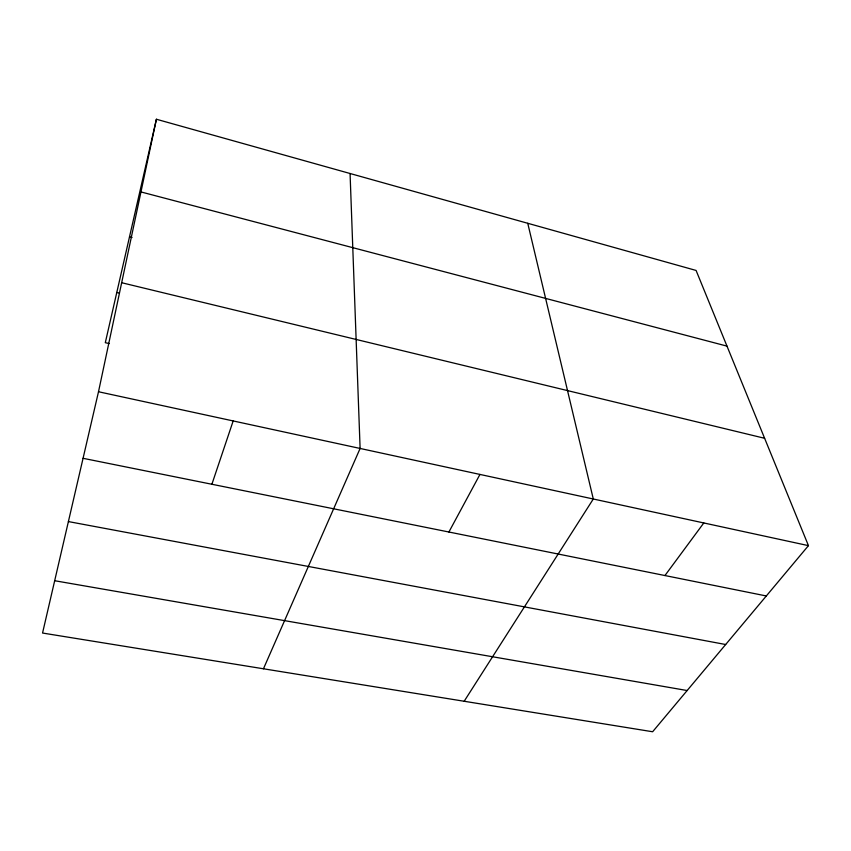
<?xml version="1.0" encoding="UTF-8"?>
<svg xmlns="http://www.w3.org/2000/svg" width="851" height="851" viewBox="0 0 851 851"><rect width="100%" height="100%" fill="white"/><g stroke="black" fill="none" stroke-linecap="round" stroke-linejoin="round"><path stroke-width="1.28" d="M98.503 391.747L156.403 119.246L696.086 270.448L808.45 545.64L652.632 731.754L42.55 633.038L98.503 391.747L808.45 545.64M156.403 119.246L105.301 342.687L109.183 343.57M211.888 484.262L233.174 420.937M263.459 668.78L360.111 448.456L350.069 173.508M448.902 532.013L479.953 474.433M464.167 701.256L593.296 499.005L527.748 223.292M664.95 575.542L703.798 522.961M54.677 580.722L687.14 690.533M68.399 521.578L725.669 644.515M83.068 458.306L766.315 595.966M116.789 292.457L119.342 293.063M121.672 282.723L764.613 438.286M129.49 236.886L132.065 237.535M140.958 191.932L726.977 346.123"/></g></svg>
